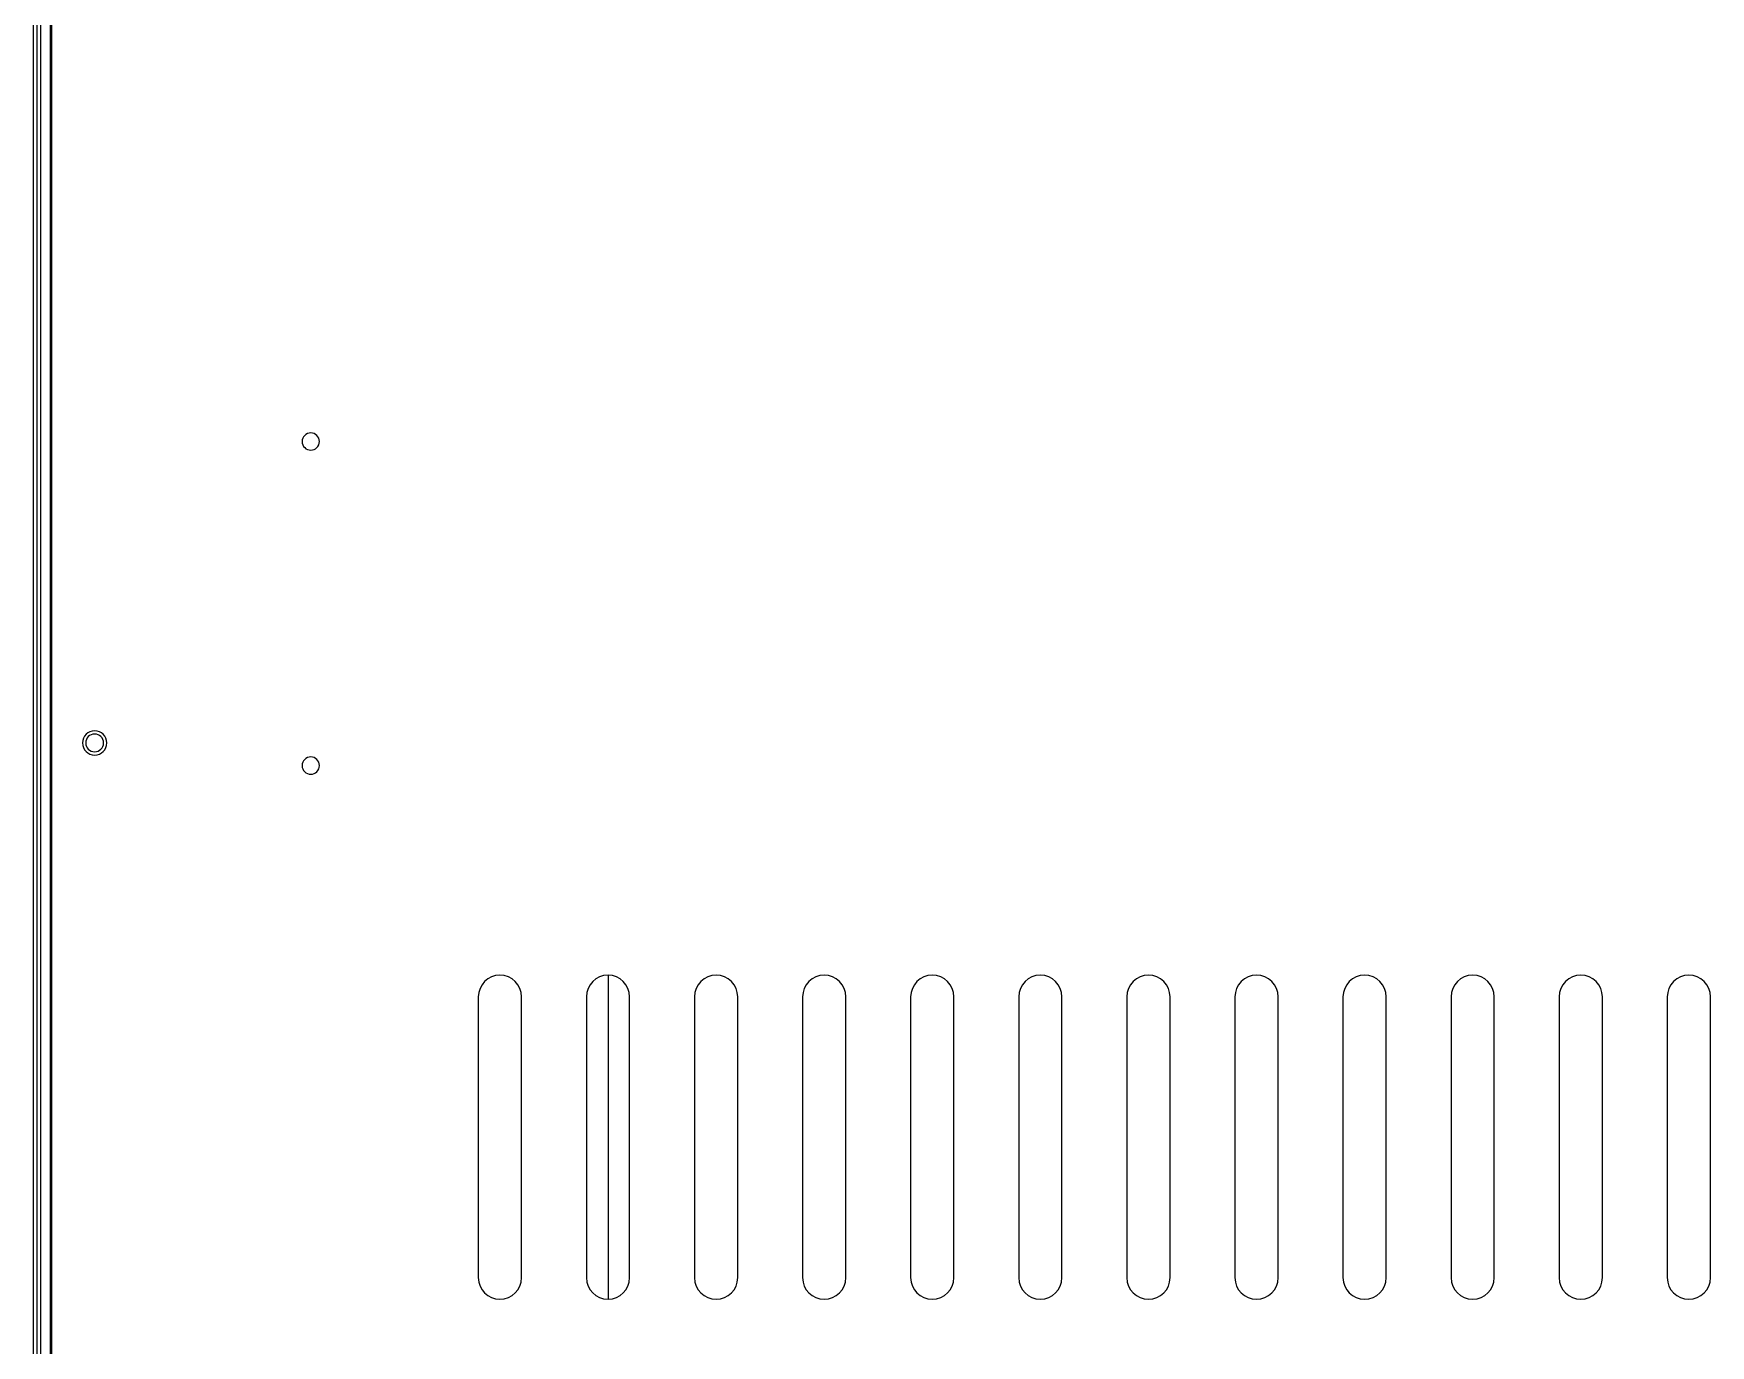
# Model space of a CAD drawing. Header units: millimetres. Extents: x 473 to 3963, y -1329 to 3488.
# Drawn here: x 1834.8 to 2145.1, y 2982.2 to 3225.1 of the extents above; entities that cross this region are included whole.
import ezdxf

# ---------------------------------------------------------------- set-up
doc = ezdxf.new("R2010")
doc.units = ezdxf.units.MM
doc.header["$LTSCALE"] = 392.37
doc.layers.get('0').update_dxf_attribs({"linetype": 'CONTINUOUS'})

msp = doc.modelspace()

# ---------------------------------------------------------------- linework, layer by layer
at = {"linetype": 'Continuous'}
for p, q in [((1834.85, 2707.93), (1834.85, 3360.33)), ((1834.85, 2707.93), (1834.85, 3360.33)), ((1836.15, 3360.13), (1836.15, 2710.73)), ((1836.15, 3360.13), (1836.15, 2710.73)), ((1835.54, 2710.93), (1835.54, 3357.33)), ((1837.95, 3279.79), (1837.95, 2856.48)), ((1838.15, 3279.36), (1838.15, 2856.9)), ((1941.15, 3050.73), (1941.15, 2990.73)), ((1917.15, 3046.73), (1917.15, 2994.73)), ((1925.15, 2994.73), (1925.15, 3046.73)), ((1937.15, 3046.73), (1937.15, 2994.73)), ((1945.15, 2994.73), (1945.15, 3046.73)), ((1957.15, 3046.73), (1957.15, 2994.73)), ((1965.15, 2994.73), (1965.15, 3046.73)), ((1977.15, 3046.73), (1977.15, 2994.73)), ((1985.15, 2994.73), (1985.15, 3046.73)), ((1997.15, 3046.73), (1997.15, 2994.73)), ((2005.15, 2994.73), (2005.15, 3046.73)), ((2017.15, 3046.73), (2017.15, 2994.73)), ((2025.15, 2994.73), (2025.15, 3046.73)), ((2037.15, 3046.73), (2037.15, 2994.73)), ((2045.15, 2994.73), (2045.15, 3046.73)), ((2057.15, 3046.73), (2057.15, 2994.73)), ((2065.15, 2994.73), (2065.15, 3046.73)), ((2077.15, 3046.73), (2077.15, 2994.73)), ((2085.15, 2994.73), (2085.15, 3046.73)), ((2097.15, 3046.73), (2097.15, 2994.73)), ((2105.15, 2994.73), (2105.15, 3046.73)), ((2117.15, 3046.73), (2117.15, 2994.73)), ((2125.15, 2994.73), (2125.15, 3046.73)), ((2137.15, 3046.73), (2137.15, 2994.73)), ((2145.15, 2994.73), (2145.15, 3046.73))]:
    msp.add_line(p, q, dxfattribs=at)
for centre, radius, start, end in [((1886.15, 3149.53), 1.6, 0, 180), ((1886.15, 3149.53), 1.6, 180, 360), ((1846.15, 3093.73), 2.25, 0, 180), ((1846.15, 3093.73), 2.25, 180, 360), ((1846.15, 3093.73), 1.65, 0, 180), ((1846.15, 3093.73), 1.65, 180, 360), ((1886.15, 3089.53), 1.6, 0, 180), ((1886.15, 3089.53), 1.6, 180, 360), ((1921.15, 3046.73), 4, 0, 180), ((1941.15, 3046.73), 4, 0, 180), ((1961.15, 3046.73), 4, 0, 180), ((1981.15, 3046.73), 4, 0, 180), ((2001.15, 3046.73), 4, 0, 180), ((2021.15, 3046.73), 4, 0, 180), ((2041.15, 3046.73), 4, 0, 180), ((2061.15, 3046.73), 4, 0, 180), ((2081.15, 3046.73), 4, 0, 180), ((2101.15, 3046.73), 4, 0, 180), ((2121.15, 3046.73), 4, 0, 180), ((2141.15, 3046.73), 4, 0, 180), ((1921.15, 2994.73), 4, 180, 360), ((1941.15, 2994.73), 4, 180, 360), ((1961.15, 2994.73), 4, 180, 360), ((1981.15, 2994.73), 4, 180, 360), ((2001.15, 2994.73), 4, 180, 360), ((2021.15, 2994.73), 4, 180, 360), ((2041.15, 2994.73), 4, 180, 360), ((2061.15, 2994.73), 4, 180, 360), ((2081.15, 2994.73), 4, 180, 360), ((2101.15, 2994.73), 4, 180, 360), ((2121.15, 2994.73), 4, 180, 360), ((2141.15, 2994.73), 4, 180, 360)]:
    msp.add_arc(centre, radius, start, end, dxfattribs=at)

doc.saveas('drawing.dxf')
